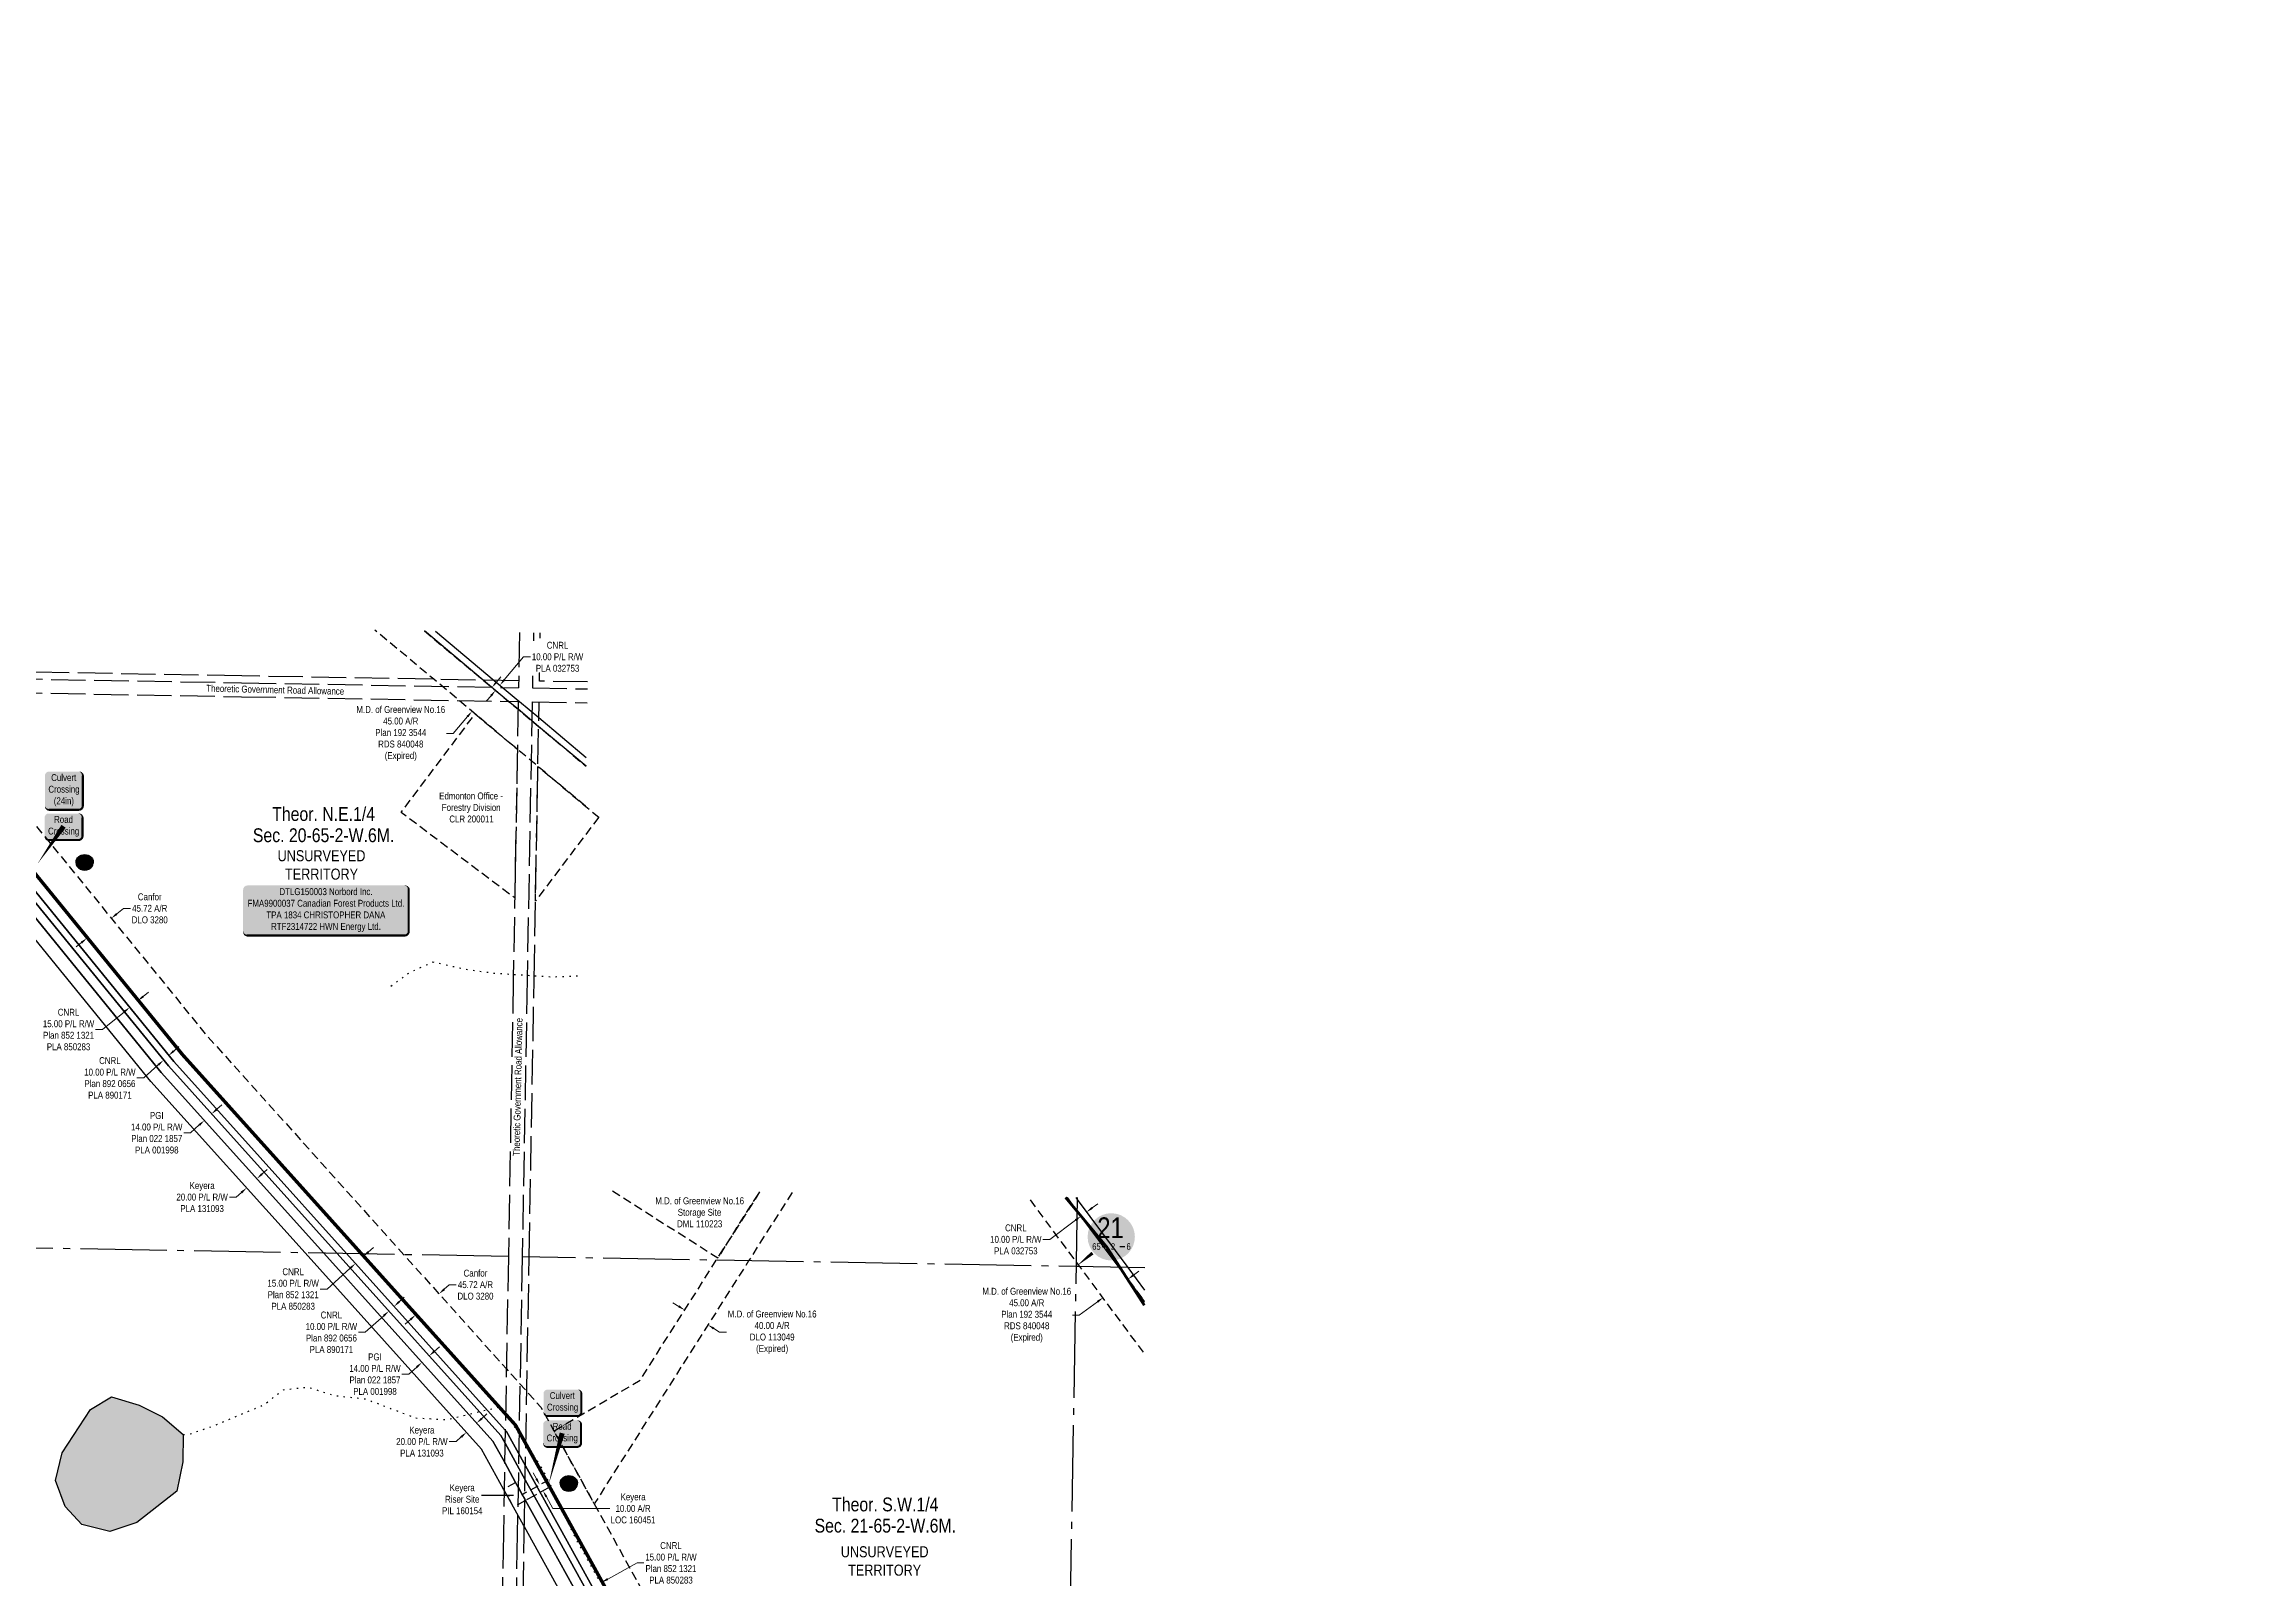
# Model space of a CAD drawing. Extents: x 405326 to 424052, y 6044755 to 6062236.
# Drawn here: x 418513 to 421689, y 6054952 to 6057176 of the extents above; entities that cross this region are included whole.
import ezdxf
from ezdxf.enums import TextEntityAlignment as Align

# ---------------------------------------------------------------- set-up
doc = ezdxf.new("R2010")
doc.units = 0
doc.header["$LTSCALE"] = 5
for name, pattern in [('DASHDOT2', [12.7, 6.35, -3.175, 0, -3.175]), ('foc-ACCESSROAD', [3.75, 2.5, -1.25]), ('foc-QUARTERLINE', [33, 25, -3, 2, -3]), ('foc-UNSURVEYED', [12.5, 10, -2.5]), ('foc-WHEELTRACKS', [2, 0.4, -1.6])]:
    doc.linetypes.add(name, pattern=pattern)
for name, color, linetype in [('10', 1, 'Continuous'), ('9', 3, 'Continuous'), ('AS-SURFACE IMPACT', 7, 'Continuous'), ('AS-UNDERLAY-H', 141, 'Continuous'), ('AS-WILDLIFE', 131, 'DASHDOT2'), ('C-SYMBOL', 7, 'Continuous'), ('CG-NOTES', 7, 'Continuous'), ('F-AR', 190, 'foc-ACCESSROAD'), ('F-RW', 190, 'Continuous'), ('F-WS', 190, 'foc-ACCESSROAD'), ('L-ROAD-T', 7, 'Continuous'), ('L-SECLBL', 7, 'Continuous'), ('L-SECQ', 8, 'foc-QUARTERLINE'), ('L-UNS-T', 3, 'Continuous'), ('L-USEC', 7, 'foc-UNSURVEYED'), ('P-CROSSINGS', 250, 'Continuous'), ('P-PROPOSED', 10, 'Continuous'), ('T-WATER', 160, 'Continuous'), ('T-WATER-H', 133, 'Continuous'), ('T-WATER-P3', 160, 'foc-WHEELTRACKS')]:
    doc.layers.add(name, color=color, linetype=linetype)
for name, color, linetype, lineweight in [('F-AR-T', 190, 'Continuous', 9), ('F-RW-T', 190, 'Continuous', 9), ('F-WS-T', 190, 'Continuous', 9)]:
    doc.layers.add(name, color=color, linetype=linetype, lineweight=lineweight)
doc.styles.add('175L', font='ARIALN.TTF', dxfattribs={"height": 20})
doc.styles.add('80', font='ARIALN.TTF', dxfattribs={"height": 10})
doc.styles.add('80CG', font='ARIALN.TTF', dxfattribs={"height": 10})
doc.styles.add('80L', font='ARIALN.TTF', dxfattribs={"height": 10})
doc.styles.add('Crossing', font='ARIALN.TTF', dxfattribs={"height": 10})
doc.styles.add('SIMPLEX', font='ARIALN.TTF')
doc.dimstyles.new('Compass 5 000', dxfattribs={"dimscale": 5, "dimtxt": 9, "dimasz": 2, "dimexe": 0.2, "dimexo": 0.0625, "dimgap": 0.5, "dimtad": 0, "dimtih": 1, "dimtoh": 1, "dimzin": 0, "dimdsep": 46, "dimtxsty": '80CG', "dimcen": 0.1, "dimse1": 1, "dimse2": 1, "dimclrd": 256, "dimclrt": 256, "dimaunit": 1, "dimadec": 4, "dimazin": 0, "dimtfac": 0.06, "dimtofl": 0, "dimtmove": 0, "dimatfit": 1, "dimfxl": 0.2, "dimtolj": 1, "dimtzin": 0, "dimlwd": -1, "dimarcsym": 0})

# ---------------------------------------------------------------- blocks, each defined once
blk = doc.blocks.new('L-SECLBL')
at = {"layer": '9', "color": 7}
for p, q in [((-5.1, -27.8), (-12.3, -27.8)), ((20.7, -27.8), (13.5, -27.8))]:
    blk.add_line(p, q, dxfattribs=at)
at = {"layer": '10', "color": 2, "style": 'SIMPLEX'}
blk.add_attdef('SEC', text='', height=30, dxfattribs=at).set_placement((0, 0), align=Align.MIDDLE)
at = {"layer": '10', "color": 5, "style": '80L'}
blk.add_attdef('TWP', text='', height=9.5, dxfattribs=at).set_placement((-14.4, -27.4), align=Align.MIDDLE_RIGHT)
blk.add_attdef('RGE', text='', height=9.5, dxfattribs=at).set_placement((3.6, -27.4), align=Align.MIDDLE_CENTER)
blk.add_attdef('MER', text='', height=9.5, dxfattribs=at).set_placement((23.2, -27.4), align=Align.MIDDLE_LEFT)
blk = doc.blocks.new('*D721')
at = {"layer": 'F-AR-T', "transparency": 16777216}
for p, q in [((419433.1, 6055346.1), (419424.6, 6055351.4)), ((419483.7, 6055313.9), (419492.2, 6055308.5)), ((419492.2, 6055308.5), (419502.2, 6055308.5))]:
    blk.add_line(p, q, dxfattribs=at)
for points in [[(419434, 6055347.5), (419432.2, 6055344.7), (419441.5, 6055340.7)], [(419484.6, 6055315.3), (419482.8, 6055312.5), (419475.3, 6055319.3)]]:
    blk.add_solid(points, dxfattribs=at)
at = {"layer": 'F-AR-T', "transparency": 16777216, "insert": (419568.3, 6055308.5), "char_height": 10, "attachment_point": 5, "style": '80CG'}
blk.add_mtext('\\A1;M.D. of Greenview No.16\\P40.00 A/R\\PDLO 113049\\P(Expired)', dxfattribs=at)
blk = doc.blocks.new('*D730')
at = {"layer": 'F-RW-T', "transparency": 16777216}
for p, q in [((419330.1, 6054950.9), (419372.6, 6054974.4)), ((419372.6, 6054974.4), (419382.6, 6054974.4)), ((419299.4, 6054934), (419290.7, 6054929.1))]:
    blk.add_line(p, q, dxfattribs=at)
for points in [[(419298.6, 6054935.4), (419300.2, 6054932.5), (419308.2, 6054938.8)], [(419329.2, 6054952.4), (419330.9, 6054949.5), (419321.3, 6054946.1)]]:
    blk.add_solid(points, dxfattribs=at)
at = {"layer": 'F-RW-T', "transparency": 16777216, "insert": (419421.7, 6054974.4), "char_height": 10, "attachment_point": 5, "style": '80CG'}
blk.add_mtext('\\A1;CNRL\\P15.00 P/L R/W\\PPlan 852 1321\\PPLA 850283', dxfattribs=at)
blk = doc.blocks.new('*D731')
at = {"layer": 'F-AR-T', "transparency": 16777216}
for p, q in [((419093.1, 6055370.9), (419100.6, 6055377.5)), ((419100.6, 6055377.5), (419110.6, 6055377.5)), ((419044.3, 6055326.9), (419036.8, 6055320.2))]:
    blk.add_line(p, q, dxfattribs=at)
for points in [[(419092, 6055372.1), (419094.3, 6055369.6), (419085.7, 6055364.2)], [(419043.2, 6055328.2), (419045.4, 6055325.7), (419051.7, 6055333.6)]]:
    blk.add_solid(points, dxfattribs=at)
at = {"layer": 'F-AR-T', "transparency": 16777216, "insert": (419138.5, 6055377.5), "char_height": 10, "attachment_point": 5, "style": '80CG'}
blk.add_mtext('\\A1;Canfor\\P45.72 A/R\\PDLO 3280', dxfattribs=at)
blk = doc.blocks.new('*D732')
at = {"layer": 'F-RW-T', "transparency": 16777216}
for p, q in [((419147.6, 6055183.6), (419155, 6055190.2)), ((419117.8, 6055156.8), (419110.4, 6055150.1)), ((419110.4, 6055150.1), (419100.4, 6055150.1))]:
    blk.add_line(p, q, dxfattribs=at)
for points in [[(419116.7, 6055158.1), (419119, 6055155.6), (419125.3, 6055163.5)], [(419146.5, 6055184.8), (419148.7, 6055182.3), (419140.2, 6055176.9)]]:
    blk.add_solid(points, dxfattribs=at)
at = {"layer": 'F-RW-T', "transparency": 16777216, "insert": (419060.9, 6055150.1), "char_height": 10, "attachment_point": 5, "style": '80CG'}
blk.add_mtext('\\A1;Keyera\\P20.00 P/L R/W\\PPLA 131093', dxfattribs=at)
blk = doc.blocks.new('*D733')
at = {"layer": 'F-RW-T', "transparency": 16777216}
for p, q in [((419078.9, 6055280.9), (419086.3, 6055287.6)), ((419053.6, 6055258.2), (419042, 6055247.8)), ((419042, 6055247.8), (419032, 6055247.8))]:
    blk.add_line(p, q, dxfattribs=at)
for points in [[(419077.8, 6055282.2), (419080, 6055279.7), (419071.5, 6055274.3)], [(419052.5, 6055259.5), (419054.7, 6055257), (419061, 6055264.9)]]:
    blk.add_solid(points, dxfattribs=at)
at = {"layer": 'F-RW-T', "transparency": 16777216, "insert": (418992.9, 6055247.8), "char_height": 10, "attachment_point": 5, "style": '80CG'}
blk.add_mtext('\\A1;PGI\\P14.00 P/L R/W\\PPlan 022 1857\\PPLA 001998', dxfattribs=at)
blk = doc.blocks.new('*D734')
at = {"layer": 'F-RW-T', "transparency": 16777216}
for p, q in [((419027.9, 6055352.6), (419035.4, 6055359.3)), ((419005.6, 6055332.6), (418978.9, 6055308.5)), ((418978.9, 6055308.5), (418968.9, 6055308.5))]:
    blk.add_line(p, q, dxfattribs=at)
for points in [[(419026.8, 6055353.9), (419029, 6055351.4), (419020.5, 6055345.9)], [(419004.5, 6055333.8), (419006.7, 6055331.3), (419013, 6055339.3)]]:
    blk.add_solid(points, dxfattribs=at)
at = {"layer": 'F-RW-T', "transparency": 16777216, "insert": (418929.8, 6055308.5), "char_height": 10, "attachment_point": 5, "style": '80CG'}
blk.add_mtext('\\A1;CNRL\\P10.00 P/L R/W\\PPlan 892 0656\\PPLA 890171', dxfattribs=at)
blk = doc.blocks.new('*D735')
at = {"layer": 'F-RW-T', "transparency": 16777216}
for p, q in [((418983.2, 6055424.8), (418990.6, 6055431.5)), ((418957.2, 6055401.4), (418923.5, 6055371.2)), ((418923.5, 6055371.2), (418913.5, 6055371.2))]:
    blk.add_line(p, q, dxfattribs=at)
for points in [[(418956, 6055402.7), (418958.3, 6055400.2), (418964.6, 6055408.1)], [(418982.1, 6055426.1), (418984.3, 6055423.6), (418975.7, 6055418.1)]]:
    blk.add_solid(points, dxfattribs=at)
at = {"layer": 'F-RW-T', "transparency": 16777216, "insert": (418874.4, 6055371.2), "char_height": 10, "attachment_point": 5, "style": '80CG'}
blk.add_mtext('\\A1;CNRL\\P15.00 P/L R/W\\PPlan 852 1321\\PPLA 850283', dxfattribs=at)
blk = doc.blocks.new('*U787')
h = blk.add_hatch(color=255)
edge = h.paths.add_edge_path()
edge.add_line((-114, -37), (114, -37))
edge.add_arc((114, -31), 6, 270, 360)
edge.add_line((120, -31), (120, 29.5))
edge.add_arc((114, 29.5), 6, 0, 90)
edge.add_line((114, 35.5), (-114, 35.5))
edge.add_arc((-114, 29.5), 6, 90, 180)
edge.add_line((-120, 29.5), (-120, -31))
edge.add_arc((-114, -31), 6, 180, 270)
at = {"color": 44, "flags": 128}
blk.add_lwpolyline([(-114, -37, 3, 3, 0), (114, -37, 3, 3, 0.414214), (120, -31, 3, 3, 0), (120, 29.5, 3, 0, 0.414214), (114, 35.5, 0, 0, 0), (-114, 35.5, 0, 0, 0.414214), (-120, 29.5, 0, 0, 0), (-120, -31, 0, 3, 0.414214)], format="xyseb", close=True, dxfattribs=at)
at = {"color": 44, "style": '80'}
blk.add_attdef('ENTER_TEXT_001', (-36, -5), '', height=10, dxfattribs=at)
blk = doc.blocks.new('*D768')
at = {"layer": 'F-AR-T', "transparency": 16777216}
for p, q in [((418618.8, 6055914.7), (418628.7, 6055922.8)), ((418628.7, 6055922.8), (418638.7, 6055922.8)), ((418567.8, 6055873.2), (418560, 6055866.9))]:
    blk.add_line(p, q, dxfattribs=at)
for points in [[(418617.7, 6055916), (418619.8, 6055913.4), (418611, 6055908.4)], [(418566.7, 6055874.5), (418568.8, 6055871.9), (418575.5, 6055879.5)]]:
    blk.add_solid(points, dxfattribs=at)
at = {"layer": 'F-AR-T', "transparency": 16777216, "insert": (418666.6, 6055922.8), "char_height": 10, "attachment_point": 5, "style": '80CG'}
blk.add_mtext('\\A1;Canfor\\P45.72 A/R\\PDLO 3280', dxfattribs=at)
blk = doc.blocks.new('*D769')
at = {"layer": 'F-RW-T', "transparency": 16777216}
for p, q in [((418657.1, 6055795.1), (418664.9, 6055801.5)), ((418630, 6055773.1), (418598.1, 6055747.2)), ((418598.1, 6055747.2), (418588.1, 6055747.2))]:
    blk.add_line(p, q, dxfattribs=at)
for points in [[(418656, 6055796.4), (418658.1, 6055793.8), (418649.3, 6055788.8)], [(418628.9, 6055774.4), (418631, 6055771.8), (418637.7, 6055779.4)]]:
    blk.add_solid(points, dxfattribs=at)
at = {"layer": 'F-RW-T', "transparency": 16777216, "insert": (418549, 6055747.2), "char_height": 10, "attachment_point": 5, "style": '80CG'}
blk.add_mtext('\\A1;CNRL\\P15.00 P/L R/W\\PPlan 852 1321\\PPLA 850283', dxfattribs=at)
blk = doc.blocks.new('*D770')
at = {"layer": 'F-RW-T', "transparency": 16777216}
for p, q in [((418679, 6055696.1), (418658, 6055677.1)), ((418701.3, 6055716.1), (418708.8, 6055722.8)), ((418658, 6055677.1), (418648, 6055677.1))]:
    blk.add_line(p, q, dxfattribs=at)
for points in [[(418677.9, 6055697.3), (418680.1, 6055694.8), (418686.5, 6055702.7)], [(418700.2, 6055717.3), (418702.4, 6055714.9), (418693.9, 6055709.4)]]:
    blk.add_solid(points, dxfattribs=at)
at = {"layer": 'F-RW-T', "transparency": 16777216, "insert": (418608.9, 6055677.1), "char_height": 10, "attachment_point": 5, "style": '80CG'}
blk.add_mtext('\\A1;CNRL\\P10.00 P/L R/W\\PPlan 892 0656\\PPLA 890171', dxfattribs=at)
blk = doc.blocks.new('*D771')
at = {"layer": 'F-RW-T', "transparency": 16777216}
for p, q in [((418763.8, 6055631.6), (418771.2, 6055638.3)), ((418738.4, 6055608.9), (418725.9, 6055597.6)), ((418725.9, 6055597.6), (418715.9, 6055597.6))]:
    blk.add_line(p, q, dxfattribs=at)
for points in [[(418762.6, 6055632.9), (418764.9, 6055630.4), (418756.3, 6055625)], [(418737.3, 6055610.1), (418739.5, 6055607.6), (418745.9, 6055615.6)]]:
    blk.add_solid(points, dxfattribs=at)
at = {"layer": 'F-RW-T', "transparency": 16777216, "insert": (418676.8, 6055597.6), "char_height": 10, "attachment_point": 5, "style": '80CG'}
blk.add_mtext('\\A1;PGI\\P14.00 P/L R/W\\PPlan 022 1857\\PPLA 001998', dxfattribs=at)
blk = doc.blocks.new('*D772')
at = {"layer": 'F-RW-T', "transparency": 16777216}
for p, q in [((418829.2, 6055537.8), (418836.7, 6055544.5)), ((418792, 6055504.4), (418782, 6055504.4)), ((418799.5, 6055511), (418792, 6055504.4))]:
    blk.add_line(p, q, dxfattribs=at)
for points in [[(418828.1, 6055539), (418830.3, 6055536.6), (418821.8, 6055531.1)], [(418798.3, 6055512.3), (418800.6, 6055509.8), (418806.9, 6055517.7)]]:
    blk.add_solid(points, dxfattribs=at)
at = {"layer": 'F-RW-T', "transparency": 16777216, "insert": (418742.5, 6055504.4), "char_height": 10, "attachment_point": 5, "style": '80CG'}
blk.add_mtext('\\A1;Keyera\\P20.00 P/L R/W\\PPLA 131093', dxfattribs=at)
blk = doc.blocks.new('*D778')
at = {"layer": 'F-AR-T', "transparency": 16777216}
for p, q in [((419168.8, 6056250.6), (419175.2, 6056258.3)), ((419106.4, 6056176.1), (419096.4, 6056176.1)), ((419127, 6056200.8), (419106.4, 6056176.1))]:
    blk.add_line(p, q, dxfattribs=at)
for points in [[(419167.5, 6056251.7), (419170, 6056249.5), (419162.3, 6056242.9)], [(419125.8, 6056201.8), (419128.3, 6056199.7), (419133.5, 6056208.4)]]:
    blk.add_solid(points, dxfattribs=at)
at = {"layer": 'F-AR-T', "transparency": 16777216, "insert": (419030.3, 6056176.1), "char_height": 10, "attachment_point": 5, "style": '80CG'}
blk.add_mtext('\\A1;M.D. of Greenview No.16\\P45.00 A/R\\PPlan 192 3544\\PRDS 840048\\P(Expired)', dxfattribs=at)
blk = doc.blocks.new('*D786')
at = {"layer": 'F-RW-T', "transparency": 16777216}
for p, q in [((419180.3, 6056253.9), (419208.3, 6056287.3)), ((419208.3, 6056287.3), (419218.3, 6056287.3)), ((419161.1, 6056230.9), (419154.7, 6056223.3))]:
    blk.add_line(p, q, dxfattribs=at)
for points in [[(419159.8, 6056232), (419162.4, 6056229.9), (419167.5, 6056238.6)], [(419179.1, 6056255), (419181.6, 6056252.9), (419173.9, 6056246.3)]]:
    blk.add_solid(points, dxfattribs=at)
at = {"layer": 'F-RW-T', "transparency": 16777216, "insert": (419257.4, 6056287.3), "char_height": 10, "attachment_point": 5, "style": '80CG', "bg_fill": 3, "box_fill_scale": 1.1, "bg_fill_color": 256, "bg_fill_true_color": 13158600, "bg_fill_transparency": 0}
blk.add_mtext('\\A1;CNRL\\P10.00 P/L R/W\\PPLA 032753', dxfattribs=at)
blk = doc.blocks.new('*D789')
at = {"layer": 'F-AR-T', "transparency": 16777216}
for p, q in [((420091.7, 6055391.4), (420099.7, 6055397.3)), ((420039.5, 6055352.6), (420013.2, 6055333.1)), ((420013.2, 6055333.1), (420003.2, 6055333.1))]:
    blk.add_line(p, q, dxfattribs=at)
for points in [[(420090.7, 6055392.7), (420092.7, 6055390), (420083.7, 6055385.4)], [(420038.5, 6055354), (420040.5, 6055351.3), (420047.5, 6055358.6)]]:
    blk.add_solid(points, dxfattribs=at)
at = {"layer": 'F-AR-T', "transparency": 16777216, "insert": (419937.1, 6055333.1), "char_height": 10, "attachment_point": 5, "style": '80CG'}
blk.add_mtext('\\A1;M.D. of Greenview No.16\\P45.00 A/R\\PPlan 192 3544\\PRDS 840048\\P(Expired)', dxfattribs=at)
blk = doc.blocks.new('*D790')
at = {"layer": 'F-RW-T', "transparency": 16777216}
for p, q in [((420031.9, 6055488.7), (420039.9, 6055494.7)), ((419970.4, 6055443.1), (419960.4, 6055443.1)), ((420007.8, 6055470.9), (419970.4, 6055443.1))]:
    blk.add_line(p, q, dxfattribs=at)
for points in [[(420006.8, 6055472.2), (420008.8, 6055469.5), (420015.8, 6055476.8)], [(420030.9, 6055490.1), (420032.8, 6055487.4), (420023.8, 6055482.8)]]:
    blk.add_solid(points, dxfattribs=at)
at = {"layer": 'F-RW-T', "transparency": 16777216, "insert": (419921.3, 6055443.1), "char_height": 10, "attachment_point": 5, "style": '80CG'}
blk.add_mtext('\\A1;CNRL\\P10.00 P/L R/W\\PPLA 032753', dxfattribs=at)
blk = doc.blocks.new('*U1042')
h = blk.add_hatch(color=59)
edge = h.paths.add_edge_path()
edge.add_line((-21.5, -20), (21.5, -20))
edge.add_arc((21.5, -14), 6, 270, 360)
edge.add_line((27.5, -14), (27.5, 12.5))
edge.add_arc((21.5, 12.5), 6, 0, 90)
edge.add_line((21.5, 18.5), (-21.5, 18.5))
edge.add_arc((-21.5, 12.5), 6, 90, 180)
edge.add_line((-27.5, 12.5), (-27.5, -14))
edge.add_arc((-21.5, -14), 6, 180, 270)
at = {"color": 1, "flags": 128}
blk.add_lwpolyline([(-37.9, -54.6, 0, 7.5, 0), (0, 0, 0, 0, 0)], format="xyseb", dxfattribs=at)
blk.add_lwpolyline([(-21.5, -20, 3, 3, 0), (21.5, -20, 3, 3, 0.414214), (27.5, -14, 3, 3, 0), (27.5, 12.5, 3, 0, 0.414214), (21.5, 18.5, 0, 0, 0), (-21.5, 18.5, 0, 0, 0.414214), (-27.5, 12.5, 0, 0, 0), (-27.5, -14, 0, 3, 0.414214)], format="xyseb", close=True, dxfattribs=at)
at = {"color": 1, "style": '80'}
blk.add_attdef('ENTER_TEXT_001', (-36, -5), '', height=10, dxfattribs=at)
blk = doc.blocks.new('*U1031')
h = blk.add_hatch(color=254)
edge = h.paths.add_edge_path()
edge.add_line((-21.5, -28.5), (21.5, -28.5))
edge.add_arc((21.5, -22.5), 6, 270, 360)
edge.add_line((27.5, -22.5), (27.5, 21))
edge.add_arc((21.5, 21), 6, 0, 90)
edge.add_line((21.5, 27), (-21.5, 27))
edge.add_arc((-21.5, 21), 6, 90, 180)
edge.add_line((-27.5, 21), (-27.5, -22.5))
edge.add_arc((-21.5, -22.5), 6, 180, 270)
at = {"color": 160, "flags": 128}
blk.add_lwpolyline([(-21.5, -28.5, 3, 3, 0), (21.5, -28.5, 3, 3, 0.414214), (27.5, -22.5, 3, 3, 0), (27.5, 21, 3, 0, 0.414214), (21.5, 27, 0, 0, 0), (-21.5, 27, 0, 0, 0.414214), (-27.5, 21, 0, 0, 0), (-27.5, -22.5, 0, 3, 0.414214)], format="xyseb", close=True, dxfattribs=at)
at = {"color": 160, "style": '80'}
blk.add_attdef('ENTER_TEXT_001', (-26.8, -4.9), '', height=10, dxfattribs=at)
blk = doc.blocks.new('*U1043')
h = blk.add_hatch(color=59)
edge = h.paths.add_edge_path()
edge.add_line((-21.5, -20), (21.5, -20))
edge.add_arc((21.5, -14), 6, 270, 360)
edge.add_line((27.5, -14), (27.5, 12.5))
edge.add_arc((21.5, 12.5), 6, 0, 90)
edge.add_line((21.5, 18.5), (-21.5, 18.5))
edge.add_arc((-21.5, 12.5), 6, 90, 180)
edge.add_line((-27.5, 12.5), (-27.5, -14))
edge.add_arc((-21.5, -14), 6, 180, 270)
at = {"color": 1, "flags": 128}
blk.add_lwpolyline([(-21.5, -20, 3, 3, 0), (21.5, -20, 3, 3, 0.414214), (27.5, -14, 3, 3, 0), (27.5, 12.5, 3, 0, 0.414214), (21.5, 18.5, 0, 0, 0), (-21.5, 18.5, 0, 0, 0.414214), (-27.5, 12.5, 0, 0, 0), (-27.5, -14, 0, 3, 0.414214)], format="xyseb", close=True, dxfattribs=at)
blk.add_lwpolyline([(-19.6, -74.6, 0, 7.5, 0), (0, 0, 0, 0, 0)], format="xyseb", dxfattribs=at)
at = {"color": 1, "style": '80'}
blk.add_attdef('ENTER_TEXT_001', (-36, -5), '', height=10, dxfattribs=at)
blk = doc.blocks.new('*U1024')
h = blk.add_hatch(color=254)
edge = h.paths.add_edge_path()
edge.add_line((-21.5, -20), (21.5, -20))
edge.add_arc((21.5, -14), 6, 270, 360)
edge.add_line((27.5, -14), (27.5, 12.5))
edge.add_arc((21.5, 12.5), 6, 0, 90)
edge.add_line((21.5, 18.5), (-21.5, 18.5))
edge.add_arc((-21.5, 12.5), 6, 90, 180)
edge.add_line((-27.5, 12.5), (-27.5, -14))
edge.add_arc((-21.5, -14), 6, 180, 270)
at = {"color": 160, "flags": 128}
blk.add_lwpolyline([(-21.5, -20, 3, 3, 0), (21.5, -20, 3, 3, 0.414214), (27.5, -14, 3, 3, 0), (27.5, 12.5, 3, 0, 0.414214), (21.5, 18.5, 0, 0, 0), (-21.5, 18.5, 0, 0, 0.414214), (-27.5, 12.5, 0, 0, 0), (-27.5, -14, 0, 3, 0.414214)], format="xyseb", close=True, dxfattribs=at)
at = {"color": 160, "style": '80'}
blk.add_attdef('ENTER_TEXT_001', (-26.8, -4.9), '', height=10, dxfattribs=at)
blk = doc.blocks.new('xing2')
h = blk.add_hatch(color=50)
h.dxf.hatch_style = 1
edge = h.paths.add_edge_path()
edge.add_ellipse((0, 0), major_axis=(-12.5, 0), ratio=0.816297, start_angle=0, end_angle=360)
h = blk.add_hatch(color=250)
h.dxf.hatch_style = 1
edge = h.paths.add_edge_path()
edge.add_ellipse((0, -2), major_axis=(-12.5, 0), ratio=0.816297, start_angle=0, end_angle=180)
edge.add_line((12.5, -2), (12.5, 0))
edge.add_ellipse((0, 0), major_axis=(-12.5, 0), ratio=0.816297, start_angle=0, end_angle=180, ccw=False)
edge.add_line((-12.5, 0), (-12.5, -2))
at = {"color": 250}
blk.add_ellipse((0, 0), major_axis=(-12.5, 0), ratio=0.816297, dxfattribs=at)
blk.add_ellipse((0, -2), major_axis=(-12.5, 0), ratio=0.816297, start_param=0, end_param=3.141593, dxfattribs=at)
at = {"color": 250, "style": 'Crossing'}
blk.add_attdef('CROSSING', text='', height=9, dxfattribs=at).set_placement((0.1, 0), align=Align.MIDDLE_CENTER)
at = {"color": 250, "style": 'Crossing', "flags": 1}
for tag, p in [('DESCRIPTION', (0.1, -25.8)), ('OWNER', (0.1, -12.5)), ('LOCATION', (0.1, -39.3)), ('DWG_REF', (0.1, -52.8))]:
    blk.add_attdef(tag, text='', height=9, dxfattribs=at).set_placement(p, align=Align.MIDDLE_CENTER)

msp = doc.modelspace()

# ---------------------------------------------------------------- hatches: boundary and pattern name
at = {"layer": 'AS-UNDERLAY-H'}
h = msp.add_hatch(color=256, dxfattribs=at)
h.dxf.hatch_style = 1
edge = h.paths.add_edge_path()
edge.add_arc((420059.541, 6055446.819), 34.254, 0, 360)
at = {"layer": 'T-WATER-H'}
h = msp.add_hatch(color=256, dxfattribs=at)
h.dxf.hatch_style = 1
h.paths.add_polyline_path([(418608.619, 6055019.888), (418568.399, 6055029.78), (418543.986, 6055055.943), (418530.15, 6055093.712), (418539.868, 6055133.99), (418580.812, 6055196.856), (418611.353, 6055214.783), (418651.293, 6055203.016), (418684.863, 6055185.783), (418715.135, 6055160.249), (418714.463, 6055120.656), (418705.828, 6055078.216), (418647.813, 6055032.979)])

# ---------------------------------------------------------------- linework, layer by layer
at = {"layer": 'AS-WILDLIFE', "const_width": 3.998}
msp.add_lwpolyline([(420107.463, 6055347.647), (420053.361, 6055431.699), (419993.335, 6055503.953)], dxfattribs=at)
at = {"layer": 'F-AR', "flags": 128}
for points in [[(421688.16, 6052776.612), (421589.579, 6052857.106), (421584.704, 6052861.086), (421491.184, 6052937.036), (421482.671, 6052943.925), (421452.49, 6052968.354), (421444.642, 6052974.77), (421223.748, 6053155.486), (421213.856, 6053163.565), (421194.379, 6053179.475), (421191.508, 6053181.819), (421182.464, 6053189.334), (421181.562, 6053190.084), (421178.695, 6053192.466), (421045.617, 6053301.252), (420971.49, 6053342.024), (420909.465, 6053361.945), (420899.156, 6053365.255), (420852.764, 6053380.156), (420806.075, 6053395.153), (420803.795, 6053395.886), (420776.074, 6053404.624), (420773.764, 6053405.353), (420677.341, 6053436.363), (420606.043, 6053468.437), (420304.545, 6053686.552), (420233.998, 6053767.176), (420215.444, 6053791.142), (420129.402, 6053902.275), (420122.965, 6053909.283), (420120.286, 6053912.2), (420109.356, 6053924.099), (420041.853, 6053997.594), (419984.623, 6054051.274), (419979.281, 6054056.284), (419880.399, 6054149.386), (419872.226, 6054157.432), (419840.761, 6054188.41), (419689.67, 6054331.727), (419609.018, 6054425.325), (419507.992, 6054608.17), (419274.145, 6055031.402), (419269.311, 6055040.151), (419245.253, 6055083.698), (419240.42, 6055092.447), (419211.417, 6055144.946), (419195.736, 6055173.328), (419182.028, 6055188.582), (418972.199, 6055422.092), (418713.231, 6055710.296), (418511.498, 6055958.262), (418475.219, 6056002.858), (418464.233, 6056016.363), (418396.354, 6056124.537), (418325.185, 6056237.953), (418306.046, 6056268.456), (418257.307, 6056346.129), (418251.994, 6056354.595), (418246.106, 6056362.709), (418240.29, 6056370.725), (418232.487, 6056381.477), (418231.481, 6056382.863), (418195.015, 6056438.715), (418193.469, 6056441.083), (418184.051, 6056455.507), (418174.814, 6056469.65), (417790.85, 6056942.473), (417672.281, 6057073.958), (417622.317, 6057129.367), (417592.747, 6057162.158), (417587.041, 6057168.486), (417580.662, 6057175.553)], [(417643.252, 6057174.447), (417734.868, 6057072.847), (417825.61, 6056972.224), (417880.728, 6056904.342), (418211.815, 6056496.642), (418225.282, 6056476.015), (418236.251, 6056459.214), (418269.159, 6056408.813), (418270.212, 6056407.335), (418276.022, 6056399.18), (418284.737, 6056386.946), (418292.537, 6056375.996), (418296.034, 6056370.423), (418360.622, 6056267.492), (418379.763, 6056236.99), (418397.86, 6056208.15), (418501.467, 6056043.038), (418747.987, 6055740.018), (419034.656, 6055420.985), (419183.224, 6055255.653), (419212.803, 6055222.734), (419233.228, 6055200.004), (419252.218, 6055165.629), (419261.008, 6055149.717), (419280.352, 6055114.705), (419310.58, 6055059.988), (419548, 6054630.296), (419560.739, 6054607.23), (419646.744, 6054451.58), (419722.802, 6054363.313), (419870.152, 6054223.543), (419911.753, 6054182.685), (419985.712, 6054113.049), (420010.603, 6054089.614), (420074.386, 6054029.788), (420164.389, 6053931.797), (420269.323, 6053796.261), (420274.723, 6053790.083), (420335.553, 6053720.571), (420629.067, 6053508.231), (420693.775, 6053479.122), (420776.908, 6053452.386), (420787.641, 6053448.934), (420806.908, 6053442.861), (420817.665, 6053439.47), (420848.662, 6053429.513), (420895.054, 6053414.612), (420905.363, 6053411.301), (420989.671, 6053384.223), (421059.37, 6053345.886), (421071.325, 6053339.311), (421076.404, 6053335.159), (421194.224, 6053238.846), (421207.062, 6053228.353), (421207.786, 6053227.761), (421220.591, 6053217.12), (421252.695, 6053190.897), (421481.358, 6053003.83), (421518.897, 6052973.446), (421519.988, 6052972.564), (421556.88, 6052942.602), (421590.583, 6052915.233), (421613.584, 6052896.552), (421689.166, 6052834.838)], [(419297.727, 6056070.969), (419228.948, 6056128.527), (419199.225, 6056153.401), (419114.917, 6056223.95), (419078.091, 6056254.768), (418992.865, 6056326.092)], [(419064.5, 6056324.822), (419149.722, 6056253.503), (419186.547, 6056222.686), (419200.256, 6056211.215), (419229.979, 6056186.341), (419298.758, 6056128.783)], [(419597.058, 6055510.984), (419534.254, 6055412.11), (419410.605, 6055217.454), (419310.58, 6055059.988), (419280.351, 6055114.704), (419261.008, 6055149.717), (419252.218, 6055165.629), (419376.933, 6055239.046), (419487.396, 6055412.942), (419489.386, 6055416.081), (419550.197, 6055511.816)], [(420106.261, 6055279.494), (420014.105, 6055403.612), (420008.611, 6055411.01), (419938.886, 6055504.919)], [(419995.678, 6055503.911), (420009.912, 6055484.74), (420070.899, 6055402.599), (420107.562, 6055353.223)]]:
    msp.add_lwpolyline(points, dxfattribs=at)
msp.add_lwpolyline([(419223.385, 6055071.607), (419211.162, 6055064.836), (419210.025, 6055066.874), (419206.326, 6055073.587), (419210.183, 6055075.731), (419218.551, 6055080.358), (419227.297, 6055085.193), (419240.42, 6055092.447), (419245.254, 6055083.698), (419232.131, 6055076.444), (419223.385, 6055071.607)], close=True, dxfattribs=at)
at = {"layer": 'F-AR-T'}
for p, q in [((419226.73, 6055096.3), (419221.894, 6055105.048)), ((419241.237, 6055070.056), (419250.543, 6055053.222)), ((419250.543, 6055053.222), (419333.345, 6055053.222))]:
    msp.add_line(p, q, dxfattribs=at)
for points in [[(419228.188, 6055097.106), (419225.272, 6055095.494), (419231.566, 6055087.552)], [(419242.695, 6055070.862), (419239.779, 6055069.25), (419236.401, 6055078.804)]]:
    msp.add_solid(points, dxfattribs=at)
at = {"layer": 'F-RW'}
for points in [[(419298.758, 6056128.783), (419229.979, 6056186.341), (419200.256, 6056211.215), (419186.547, 6056222.686), (419149.722, 6056253.503), (419064.5, 6056324.822)], [(419080.358, 6056324.541), (419165.592, 6056253.223), (419200.484, 6056224.028), (419202.422, 6056222.406), (419230.207, 6056199.158), (419298.986, 6056141.609)], [(419479.156, 6054608.683), (419252.274, 6055019.315), (419247.441, 6055028.064), (419210.524, 6055094.886), (419181.301, 6055147.776), (419175.241, 6055158.749), (418938.082, 6055422.697), (418693.846, 6055694.528), (418487.329, 6055948.376)], [(418487.329, 6055948.376), (418693.846, 6055694.528), (418938.082, 6055422.697), (419175.241, 6055158.749), (419181.301, 6055147.776), (419210.524, 6055094.886), (419247.441, 6055028.064), (419252.274, 6055019.315), (419479.156, 6054608.683)], [(418496.994, 6055952.335), (418701.6, 6055700.835), (418951.731, 6055422.455), (419181.636, 6055166.586), (419183.439, 6055164.58), (419210.881, 6055114.907), (419256.188, 6055032.899), (419261.021, 6055024.15), (419490.692, 6054608.478)], [(419490.692, 6054608.478), (419261.021, 6055024.15), (419256.188, 6055032.899), (419210.881, 6055114.907), (419183.439, 6055164.58), (419181.636, 6055166.586), (418951.731, 6055422.455), (418701.6, 6055700.835), (418496.994, 6055952.335)], [(418511.498, 6055958.262), (418713.231, 6055710.296), (418972.201, 6055422.092), (419182.028, 6055188.581), (419195.736, 6055173.328), (419211.417, 6055144.945), (419269.311, 6055040.151), (419274.145, 6055031.402), (419507.993, 6054608.17)], [(419439.935, 6054609.382), (419222.538, 6055002.871), (419209.311, 6055026.812), (419208.037, 6055029.118), (419193.646, 6055055.166), (419180.088, 6055079.706), (419179.145, 6055081.412), (419147.37, 6055138.924), (418891.561, 6055423.523), (418668.193, 6055672.045), (418458.33, 6055930.204)], [(418473.827, 6055942.845), (418683.398, 6055685.044), (418918.887, 6055423.038), (419163.77, 6055150.594), (419180.802, 6055119.765), (419196.646, 6055091.088), (419206.321, 6055073.58), (419210.025, 6055066.874), (419211.151, 6055064.838), (419225.538, 6055038.793), (419235.205, 6055021.295), (419240.037, 6055012.548), (419463.01, 6054608.972)], [(419463.01, 6054608.972), (419240.037, 6055012.548), (419235.205, 6055021.295), (419225.538, 6055038.793), (419211.151, 6055064.838), (419210.025, 6055066.874), (419206.321, 6055073.58), (419196.646, 6055091.088), (419180.802, 6055119.765), (419163.77, 6055150.594), (418918.887, 6055423.038), (418683.398, 6055685.044), (418473.827, 6055942.845)], [(420107.562, 6055353.223), (420070.899, 6055402.599), (420009.912, 6055484.74), (419995.678, 6055503.911)], [(420008.298, 6055503.687), (420010.201, 6055501.124), (420083.52, 6055402.374), (420107.851, 6055369.607)]]:
    msp.add_lwpolyline(points, dxfattribs=at)
at = {"layer": 'F-WS', "flags": 128}
for points in [[(419199.223, 6056153.309), (419195.383, 6055937.829), (419030.759, 6056061.829), (419137.978, 6056204.652), (419199.223, 6056153.309)], [(419316.974, 6056054.859), (419225.472, 6055933.512), (419228.948, 6056128.527), (419316.974, 6056054.859)], [(419209.977, 6055064.195), (419193.646, 6055055.166), (419180.088, 6055079.707), (419179.145, 6055081.412), (419180.128, 6055081.956), (419196.646, 6055091.088), (419206.322, 6055073.58), (419210.025, 6055066.874), (419211.151, 6055064.841), (419209.977, 6055064.195)]]:
    msp.add_lwpolyline(points, close=True, dxfattribs=at)
msp.add_lwpolyline([(419550.197, 6055511.816), (419489.386, 6055416.081), (419332.593, 6055515.677)], dxfattribs=at)
at = {"layer": 'L-SECLBL', "flags": 128}
msp.add_lwpolyline([(420008.482, 6055403.713, 0, 4.998, 0), (420032.284, 6055423.289, 0, 0, 0)], format="xyseb", dxfattribs=at)
at = {"layer": 'L-SECQ'}
for p, q in [((420010.246, 6055503.653), (419994.293, 6054599.533)), ((419186.123, 6055418.304), (418418.604, 6055431.946)), ((420108.421, 6055401.938), (419206.227, 6055417.946))]:
    msp.add_line(p, q, dxfattribs=at)
at = {"layer": 'L-USEC'}
for p, q in [((419202.239, 6056322.38), (419200.815, 6056242.546)), ((419222.343, 6056322.024), (419220.919, 6056242.189)), ((419231.15, 6056252.062), (419232.394, 6056321.846)), ((418799.954, 6056259.708), (418398.917, 6056266.817)), ((418398.373, 6056236.661), (418799.415, 6056229.55)), ((418398.729, 6056256.766), (418799.771, 6056249.655)), ((418799.771, 6056249.655), (419200.815, 6056242.546)), ((419200.994, 6056252.598), (418799.954, 6056259.708)), ((419220.919, 6056242.189), (419300.754, 6056240.776)), ((419300.933, 6056250.827), (419231.15, 6056252.062)), ((418799.415, 6056229.55), (419200.456, 6056222.441)), ((419200.456, 6056222.441), (419193.289, 6055820.373)), ((419220.561, 6056222.085), (419213.394, 6055820.014)), ((419220.561, 6056222.085), (419300.396, 6056220.672)), ((419223.447, 6055819.839), (419230.612, 6056221.907)), ((419193.289, 6055820.373), (419186.123, 6055418.304)), ((419213.394, 6055820.014), (419206.227, 6055417.946)), ((419216.28, 6055417.768), (419223.447, 6055819.839)), ((419186.123, 6055418.304), (419178.956, 6055016.237)), ((419206.227, 6055417.946), (419199.061, 6055015.878)), ((419209.114, 6055015.701), (419216.28, 6055417.768)), ((419178.956, 6055016.237), (419171.79, 6054614.168)), ((419199.061, 6055015.878), (419191.894, 6054613.81)), ((419201.946, 6054613.631), (419209.114, 6055015.701))]:
    msp.add_line(p, q, dxfattribs=at)
at = {"layer": 'P-PROPOSED', "const_width": 4.998, "flags": 128}
msp.add_lwpolyline([(418475.995, 6056003.489), (418512.273, 6055958.893), (418713.991, 6055710.946), (418972.943, 6055422.76), (419182.772, 6055189.25), (419196.556, 6055173.911), (419212.292, 6055145.43), (419241.295, 6055092.93), (419246.128, 6055084.181), (419270.186, 6055040.635), (419275.02, 6055031.885), (419508.867, 6054608.653)], dxfattribs=at)
at = {"layer": 'T-WATER'}
msp.add_lwpolyline([(418608.619, 6055019.888), (418568.399, 6055029.78), (418543.986, 6055055.943), (418530.15, 6055093.712), (418539.868, 6055133.99), (418580.812, 6055196.856), (418611.353, 6055214.783), (418651.293, 6055203.016), (418684.863, 6055185.783), (418715.135, 6055160.249), (418714.463, 6055120.656), (418705.828, 6055078.216), (418647.813, 6055032.979), (418608.619, 6055019.888)], close=True, dxfattribs=at)
at = {"layer": 'T-WATER-P3', "flags": 128}
for points in [[(419015.959, 6055810.287), (419043.545, 6055830.259), (419077.39, 6055845.284), (419120.06, 6055835.451), (419164.663, 6055828.972), (419249.428, 6055823.608), (419257.429, 6055823.895), (419293.346, 6055825.181)], [(418715.135, 6055160.249), (418725.136, 6055161.27), (418761.61, 6055173.909), (418832.258, 6055203.618), (418860.527, 6055225.297), (418895.4, 6055229.174), (418933.86, 6055216.835), (418979.032, 6055212.065), (419052.086, 6055184.376), (419096.972, 6055182.107), (419175.304, 6055200.95), (419231.395, 6055116.408), (419236.705, 6055108.406), (419240.484, 6055100.408), (419283.108, 6055010.229), (419313.697, 6054955.722), (419318.186, 6054947.724)]]:
    msp.add_lwpolyline(points, dxfattribs=at)

# ---------------------------------------------------------------- block references
ref = msp.add_blockref('*U1031', (418542.233, 6056094.081), dxfattribs=dict(xscale=0.9990282348270094, yscale=0.9990282348270094, zscale=0.9990282348270094))
ref.add_attrib('ENTER_TEXT_001', 'Culvert', (418523.871, 6056107.29), dxfattribs={"color": 160, "height": 9.9903, "style": '80'})
ref.add_attrib('ENTER_TEXT_002', 'Crossing', (418519.779, 6056090.463), dxfattribs={"color": 160, "height": 9.9903, "style": '80'})
ref.add_attrib('ENTER_TEXT_003', '(24in)', (418527.609, 6056073.642), dxfattribs={"color": 160, "height": 9.9903, "style": '80'})
ref = msp.add_blockref('*U1024', (419264.548, 6055207.019), dxfattribs=dict(xscale=0.9990282348270094, yscale=0.9990282348270094, zscale=0.9990282348270094))
ref.add_attrib('ENTER_TEXT_001', 'Culvert', (419246.186, 6055211.817), dxfattribs={"color": 160, "height": 9.9903, "style": '80'})
ref.add_attrib('ENTER_TEXT_002', 'Crossing', (419242.094, 6055194.99), dxfattribs={"color": 160, "height": 9.9903, "style": '80'})
at = {"layer": 'AS-SURFACE IMPACT', "color": 1}
ref = msp.add_blockref('*U787', (418921.896, 6055920.462), dxfattribs=dict(at, xscale=0.999551, yscale=0.999551, zscale=0.999551))
ref.add_attrib('ENTER_TEXT_001', 'DTLG150003 Norbord Inc.', (418854.488, 6055942.031), dxfattribs={"layer": '0', "color": 44, "height": 9.99551, "style": '80'})
ref.add_attrib('ENTER_TEXT_002', 'FMA9900037 Canadian Forest Products Ltd.', (418808.281, 6055925.195), dxfattribs={"layer": '0', "color": 44, "height": 9.99551, "style": '80'})
ref.add_attrib('ENTER_TEXT_003', 'TPA 1834 CHRISTOPHER DANA', (418835.533, 6055908.358), dxfattribs={"layer": '0', "color": 44, "height": 9.99551, "style": '80'})
ref.add_attrib('ENTER_TEXT_004', 'RTF2314722 HWN Energy Ltd.', (418842.396, 6055891.658), dxfattribs={"layer": '0', "color": 44, "height": 9.99551, "style": '80'})
at = {"layer": 'CG-NOTES'}
ref = msp.add_blockref('*U1042', (418541.755, 6056041.76), dxfattribs=dict(at, xscale=0.9990282348270094, yscale=0.9990282348270094, zscale=0.9990282348270094))
ref.add_attrib('ENTER_TEXT_001', 'Road', (418528.057, 6056046.647), dxfattribs={"layer": '0', "color": 1, "height": 9.9903, "style": '80'})
ref.add_attrib('ENTER_TEXT_002', 'Crossing', (418519.301, 6056029.819), dxfattribs={"layer": '0', "color": 1, "height": 9.9903, "style": '80'})
ref = msp.add_blockref('*U1043', (419264.07, 6055162.364), dxfattribs=dict(at, xscale=0.9990282348270094, yscale=0.9990282348270094, zscale=0.9990282348270094))
ref.add_attrib('ENTER_TEXT_001', 'Road', (419250.372, 6055167.251), dxfattribs={"layer": '0', "color": 1, "height": 9.9903, "style": '80'})
ref.add_attrib('ENTER_TEXT_002', 'Crossing', (419241.615, 6055150.424), dxfattribs={"layer": '0', "color": 1, "height": 9.9903, "style": '80'})
at = {"layer": 'L-SECLBL', "color": 2}
msp.add_blockref('L-SECLBL', (420058.495, 6055460.248), dxfattribs=at).add_auto_attribs({'SEC': '21', 'TWP': '65', 'RGE': '2', 'MER': '6'})
at = {"layer": 'P-CROSSINGS', "color": 5, "xscale": 0.999551, "yscale": 0.999551, "zscale": 0.999551}
for p, values in [((418572.326, 6055990.497), {'CROSSING': 'X93'}), ((419273.751, 6055090.57), {'CROSSING': 'X94'})]:
    msp.add_blockref('xing2', p, dxfattribs=at).add_auto_attribs(values)

# ---------------------------------------------------------------- texts
at = {"layer": 'C-SYMBOL', "color": 3, "style": '175L'}
for s, p in [('Theor. N.E.1/4', (418918.48, 6056043.54)), ('Sec. 20-65-2-W.6M.', (418918.48, 6056012.792)), ('Theor. S.W.1/4', (419732.198, 6055043.073)), ('Sec. 21-65-2-W.6M.', (419732.198, 6055012.324))]:
    msp.add_text(s, height=19.99102, dxfattribs=at).set_placement(p, align=Align.BOTTOM_CENTER)
at = {"layer": 'F-AR-T', "insert": (419366.843, 6055053.222), "char_height": 9.9955, "attachment_point": 5, "style": '80CG'}
msp.add_mtext('\\A1;Keyera\\P10.00 A/R\\PLOC 160451', dxfattribs=at)
at = {"layer": 'F-WS-T', "char_height": 10, "attachment_point": 1, "style": '80L'}
for s, width, insert in [('\\pi0.50362;Edmonton Office - \\P\\pi4.27237;Forestry Division\\P\\pi15.21371;CLR 200011', 92.07817, (419085.409, 6056090.67)), ('\\pi7.51351;M.D. of Greenview No.16\\P\\pi40.10559;Storage Site\\P\\pi39.02783;DML 110223', 142.24393, (419391.462, 6055504.048)), ('\\pi11.62231;Keyera\\P\\pi4.95791;Riser Site\\P\\pi0.51385;PIL 160154', 58.19004, (419089.531, 6055088.307))]:
    msp.add_mtext_dynamic_manual_height_columns(s, width=width, gutter_width=49.978, heights=[0], dxfattribs=dict(at, insert=insert))
at = {"layer": 'L-ROAD-T', "style": '80L'}
for rotation, p in [(358.71094, (418848.388, 6056239.555)), (88.813918, (419199.657, 6055664.13))]:
    msp.add_text('Theoretic Government Road Allowance', height=9.99551, rotation=rotation, dxfattribs=at).set_placement(p, align=Align.MIDDLE_CENTER)
at = {"layer": 'L-UNS-T', "color": 3, "char_height": 15.99282, "attachment_point": 5, "style": '80L'}
for insert in [(418915.466, 6055985.64), (419731.28, 6054977.065)]:
    msp.add_mtext_dynamic_manual_height_columns('UNSURVEYED TERRITORY', width=126.35699, gutter_width=47.479, heights=[0], dxfattribs=dict(at, insert=insert))

# ---------------------------------------------------------------- dimensions: what is measured, and where the dimension line sits
at = {"layer": 'F-AR-T', "color": 3}
dim = msp.add_linear_dim(base=(419133.462, 6056208.428), p1=(419087.545, 6056305.536), p2=(419058.664, 6056271.026), angle=230.074348, text='M.D. of Greenview No.16\\P45.00 A/R\\PPlan 192 3544\\PRDS 840048\\P(Expired)', dimstyle='Compass 5 000', dxfattribs=at)
dim.commit()
dim.dimension.update_dxf_attribs({"geometry": '*D778', "text_midpoint": (419030.262, 6056176.055), "dimtype": 161})
at = {"layer": 'F-AR-T'}
for base, p1, p2, angle, text, picture, middle in [((418611.002, 6055908.399), (418618.913, 6055826.231), (418654.377, 6055855.082), 39.129797, 'Canfor\\P45.72 A/R\\PDLO 3280', '*D768', (418666.626, 6055922.819)), ((420047.544, 6055358.574), (419992.041, 6055508.809), (419955.913, 6055481.985), 216.593272, 'M.D. of Greenview No.16\\P45.00 A/R\\PPlan 192 3544\\PRDS 840048\\P(Expired)', '*D789', (419937.118, 6055333.094))]:
    dim = msp.add_linear_dim(base=base, p1=p1, p2=p2, angle=angle, text=text, dimstyle='Compass 5 000', dxfattribs=at)
    dim.commit()
    dim.dimension.update_dxf_attribs({"geometry": picture, "text_midpoint": middle, "dimtype": 161})
for p1, p2, distance, text, picture, middle in [((419013.211, 6055376.452), (419047.215, 6055407.008), -57.589, 'Canfor\\P45.72 A/R\\PDLO 3280', '*D731', (419138.482, 6055377.541)), ((419442.594, 6055342.413), (419476.357, 6055320.965), -2.012, 'M.D. of Greenview No.16\\P40.00 A/R\\PDLO 113049\\P(Expired)', '*D721', (419568.269, 6055308.544))]:
    dim = msp.add_aligned_dim(p1=p1, p2=p2, distance=distance, text=text, dimstyle='Compass 5 000', dxfattribs=at)
    dim.commit()
    dim.dimension.update_dxf_attribs({"geometry": picture, "text_midpoint": middle})
at = {"layer": 'F-RW-T'}
for base, p1, p2, angle, text, picture, middle in [((418637.709, 6055779.37), (418679.579, 6055751.66), (418667.95, 6055742.198), 219.129981, 'CNRL\\P15.00 P/L R/W\\PPlan 852 1321\\PPLA 850283', '*D769', (418549.035, 6055747.162)), ((418686.465, 6055702.742), (418748.47, 6055648.673), (418741.042, 6055641.999), 221.939604, 'CNRL\\P10.00 P/L R/W\\PPlan 892 0656\\PPLA 890171', '*D770', (418608.884, 6055677.139)), ((418745.866, 6055615.56), (418795.453, 6055581.441), (418784.993, 6055572.037), 221.95611, 'PGI\\P14.00 P/L R/W\\PPlan 022 1857\\PPLA 001998', '*D771', (418676.834, 6055597.628)), ((420015.794, 6055476.815), (420089.154, 6055394.788), (420081.126, 6055388.827), 216.594032, 'CNRL\\P10.00 P/L R/W\\PPLA 032753', '*D790', (419921.279, 6055443.083)), ((418964.601, 6055408.133), (418979.924, 6055413.496), (418968.78, 6055403.483), 221.940509, 'CNRL\\P15.00 P/L R/W\\PPlan 852 1321\\PPLA 850283', '*D735', (418874.395, 6055371.186)), ((419013.05, 6055339.262), (419027.271, 6055338.384), (419019.838, 6055331.706), 221.939856, 'CNRL\\P10.00 P/L R/W\\PPlan 892 0656\\PPLA 890171', '*D734', (418929.765, 6055308.534)), ((419061.046, 6055264.907), (419082.781, 6055261.654), (419072.374, 6055252.302), 221.943636, 'PGI\\P14.00 P/L R/W\\PPlan 022 1857\\PPLA 001998', '*D733', (418992.926, 6055247.802)), ((419308.174, 6054938.822), (419351.243, 6054891.874), (419338.12, 6054884.623), 208.921246, 'CNRL\\P15.00 P/L R/W\\PPlan 852 1321\\PPLA 850283', '*D730', (419421.717, 6054974.435))]:
    dim = msp.add_linear_dim(base=base, p1=p1, p2=p2, angle=angle, text=text, dimstyle='Compass 5 000', dxfattribs=at)
    dim.commit()
    dim.dimension.update_dxf_attribs({"geometry": picture, "text_midpoint": middle, "dimtype": 161})
for p1, p2, distance, picture, middle in [((418844.522, 6055505.822), (418829.626, 6055492.433), -34, '*D772', (418742.484, 6055504.351)), ((419143.299, 6055173.376), (419128.422, 6055160.005), -4.697, '*D732', (419060.868, 6055150.128))]:
    dim = msp.add_aligned_dim(p1=p1, p2=p2, distance=distance, text='Keyera\\P20.00 P/L R/W\\PPLA 131093', dimstyle='Compass 5 000', dxfattribs=at)
    dim.commit()
    dim.dimension.update_dxf_attribs({"geometry": picture, "text_midpoint": middle})

# ---------------------------------------------------------------- leaders
at = {"layer": 'F-WS-T', "path_type": 1}
msp.add_leader([(419193.455, 6055071.883), (419146.991, 6055071.883)], dimstyle='Compass 5 000', override={"dimgap": 0.5, "dimtad": 0}, dxfattribs=at)

# ---------------------------------------------------------------- next in the draw order: dimensions: what is measured, and where the dimension line sits
at = {"layer": 'F-RW-T'}
dim = msp.add_linear_dim(base=(419173.917, 6056246.257), p1=(419176.708, 6056230.92), p2=(419183.107, 6056238.568), angle=50.080296, text='CNRL\\P10.00 P/L R/W\\PPLA 032753', dimstyle='Compass 5 000', override={"dimtfill": 1}, dxfattribs=at)
dim.commit()
dim.dimension.update_dxf_attribs({"geometry": '*D786', "text_midpoint": (419257.363, 6056287.323), "dimtype": 161})

doc.saveas('drawing.dxf')
